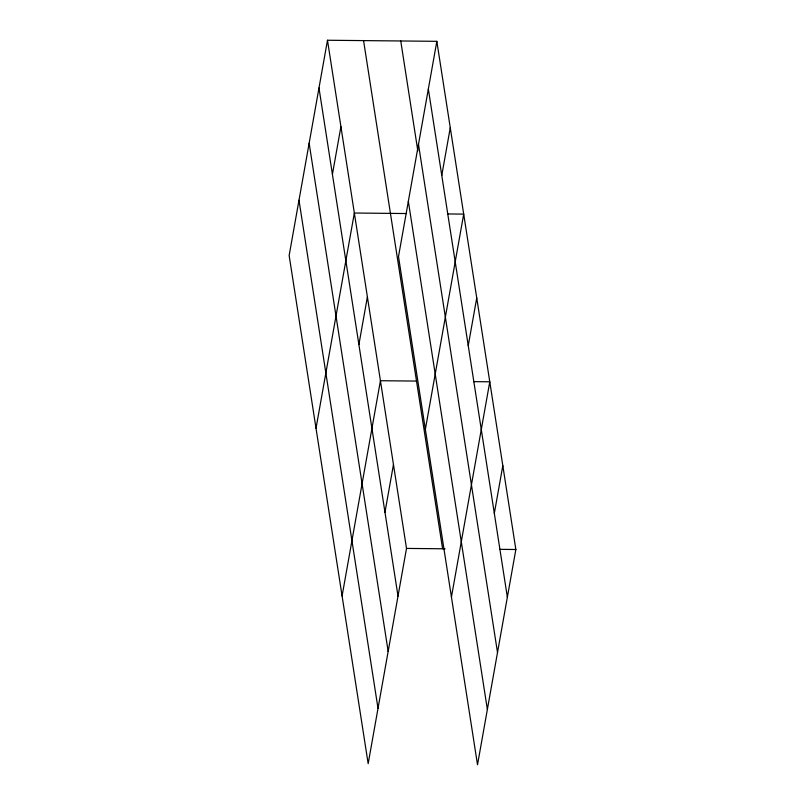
<?xml version="1.0" encoding="UTF-8"?>
<svg xmlns="http://www.w3.org/2000/svg" width="805" height="805" viewBox="0 0 805 805"><rect width="100%" height="100%" fill="white"/><g stroke="black" fill="none" stroke-linecap="round" stroke-linejoin="round"><path stroke-width="1.21" d="M327.484 40.25L289.146 255.497L368.167 763.673L406.505 548.416L327.484 40.25L436.833 41.327L515.854 549.503L477.516 764.75L398.495 256.584L436.833 41.327M332.415 174.353L340.918 126.637M316.013 428.28L354.351 213.023L406.545 213.546M358.889 344.59L367.392 296.874M342.085 595.972L380.433 380.725L416.517 381.077M441.774 175.43L450.267 127.713M384.971 512.282L393.464 464.576M425.362 429.357L463.7 214.11L447.53 213.949M468.238 345.667L476.741 297.951M451.434 597.058L489.782 381.801L473.602 381.64M494.32 513.359L502.823 465.652M406.505 548.416L445.074 548.799M499.684 549.342L515.854 549.503M428.341 89.043L507.361 597.209M418.489 144.326L497.51 652.503M400.749 40.974L417.825 150.807M408.346 201.29L487.367 709.467M363.568 40.602L442.589 548.779M318.981 87.966L398.012 596.133M309.14 143.25L388.161 651.426M298.987 200.214L378.008 708.38"/></g></svg>
